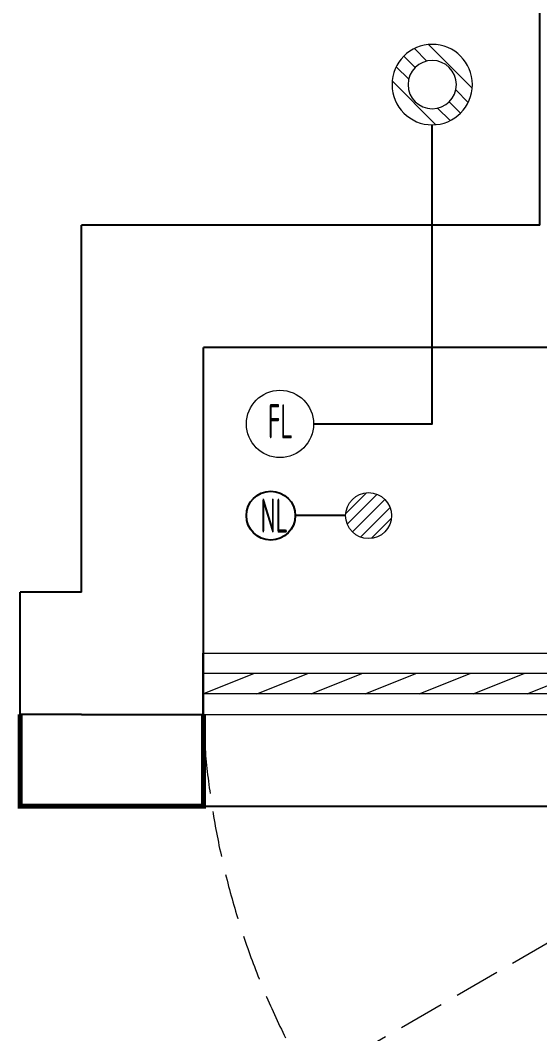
# Model space of a CAD drawing. Extents: x 3753737 to 4713801, y -857380 to 24339.
# Drawn here: x 4645799 to 4646649, y -738369 to -736711 of the extents above; entities that cross this region are included whole.
import ezdxf

# ---------------------------------------------------------------- set-up
doc = ezdxf.new("R2010")
doc.units = 0
doc.header["$LTSCALE"] = 1000
doc.header["$MEASUREMENT"] = 0
doc.linetypes.add('DASH', pattern=[0.35, 0.25, -0.1])
doc.layers.get('0').update_dxf_attribs({"linetype": 'CONTINUOUS'})
for name, color, linetype in [('!!电气', 1, 'CONTINUOUS'), ('VPIPE-凝结', 150, 'CONTINUOUS'), ('WALL', 252, 'CONTINUOUS'), ('看线', 185, 'CONTINUOUS')]:
    doc.layers.add(name, color=color, linetype=linetype)
for name, color, linetype, lineweight in [('EQUIP_地漏', 7, 'CONTINUOUS', 18), ('PUB_TEXT', 7, 'CONTINUOUS', 20), ('VPIPE-废水', 31, 'TG_F', 18), ('WINDOW', 146, 'CONTINUOUS', 20)]:
    doc.layers.add(name, color=color, linetype=linetype, lineweight=lineweight)
doc.styles.get("Standard").update_dxf_attribs({"font": 'gbenor.shx', "bigfont": 'gbcbig.shx'})
doc.styles.add('TG_LINETYPE', font='SIMPLEX', dxfattribs={"width": 0.8, "height": 3, "bigfont": 'HZTXT'})
doc.linetypes.add('TG_F', pattern='A,2,-0.3,["F",TG_LINETYPE,S=0.1,R=0,X=-0.23,Y=-0.15],0', length=2.3)

# ---------------------------------------------------------------- blocks, each defined once
blk = doc.blocks.new('$TwtSys$00000141')
at = {"color": 252}
for p, q in [((-47.1, 3.8), (-5, 45.9)), ((-47.1, 3.8), (-5, 45.9)), ((-43.6, -17.5), (17.5, 43.6)), ((-43.6, -17.5), (17.5, 43.6)), ((-33.2, -33.2), (33.2, 33.2)), ((-33.2, -33.2), (33.2, 33.2)), ((-16.2, -43.5), (43.8, 16.4)), ((-16.2, -43.5), (43.8, 16.4)), ((5.7, -46.1), (46.1, -5.7)), ((5.7, -46.1), (46.1, -5.7))]:
    blk.add_line(p, q, dxfattribs=at)
blk.add_circle((0, 0), 47, dxfattribs=at)
blk.add_circle((0, 0), 47, dxfattribs=at)
blk = doc.blocks.new('$TwtSys$00000543')
at = {"color": 252}
for p, q in [((-93.6, -8.5), (8.5, 93.6)), ((12.5, 55), (41.7, 84.2)), ((39.9, 39.9), (66.5, 66.5)), ((55, 12.5), (84.2, 41.7)), ((-8.5, -93.6), (93.6, 8.5)), ((-84.2, -41.7), (-55, -12.5)), ((-66.5, -66.5), (-39.9, -39.9)), ((-41.7, -84.2), (-12.5, -55))]:
    blk.add_line(p, q, dxfattribs=at)
for radius in [94, 56.4]:
    blk.add_circle((0, 0), radius, dxfattribs=at)
blk = doc.blocks.new('$WINLIB2D$00000039')
at = {"color": 0}
for points in [[(-0.5, 0.5), (-0.5, -0.5)], [(0.5, 0.5), (-0.5, 0.5)], [(0.5, -0.5), (0.5, 0.5)], [(-0.5, 0.1667), (0.5, 0.1667)], [(-0.3839, -0.1667), (-0.448, 0.1667)], [(-0.3159, -0.1667), (-0.38, 0.1667)], [(-0.2479, -0.1667), (-0.312, 0.1667)], [(-0.1799, -0.1667), (-0.244, 0.1667)], [(-0.1119, -0.1667), (-0.176, 0.1667)], [(-0.0439, -0.1667), (-0.108, 0.1667)], [(0.0241, -0.1667), (-0.04, 0.1667)], [(0.0921, -0.1667), (0.028, 0.1667)], [(0.16, -0.1667), (0.0959, 0.1667)], [(0.228, -0.1667), (0.1639, 0.1667)], [(0.296, -0.1667), (0.2319, 0.1667)], [(0.364, -0.1667), (0.2999, 0.1667)], [(0.432, -0.1667), (0.3679, 0.1667)], [(0.5, -0.1667), (0.4359, 0.1667)], [(-0.4519, -0.1667), (-0.5, 0.0836)], [(-0.5, -0.1667), (0.5, -0.1667)], [(0.5, -0.5), (-0.5, -0.5)]]:
    blk.add_lwpolyline(points, dxfattribs=at)
blk = doc.blocks.new('A$C1C403CBE')
at = {"color": 252, "const_width": 8}
blk.add_lwpolyline([(8350, -100), (8350, -250), (8650, -250), (8650, -100)], dxfattribs=at)
at = {"layer": 'VPIPE-凝结', "color": 252, "ltscale": 0.1}
for points in [[(8830, 375), (9024.1, 375), (9024.1, 864.2)], [(8882.4, 225), (8800, 225)]]:
    blk.add_lwpolyline(points, dxfattribs=at)
at = {"layer": 'VPIPE-凝结', "color": 252}
blk.add_circle((8760, 225), 40, dxfattribs=at)
at = {"layer": 'VPIPE-废水', "color": 252}
blk.add_circle((8775, 375), 55, dxfattribs=at)
at = {"layer": 'WALL', "color": 252}
for p, q in [((9200, 700), (9200, 1700)), ((9200, 700), (8450, 700)), ((8450, 100), (8450, 700)), ((9300, 500), (8650, 500)), ((8650, 0), (8650, 500)), ((8450, 100), (8350, 100)), ((8350, -100), (8350, 100)), ((8650, -100), (8650, 0)), ((8450, -100), (8350, -100)), ((8450, -100), (8450, -100)), ((8450, -100), (8650, -100))]:
    blk.add_line(p, q, dxfattribs=at)
at = {"layer": 'WINDOW', "color": 252, "linetype": 'DASH', "ltscale": 0.3}
blk.add_lwpolyline([(9948.1, -50), (8822.2, -700, -0.131652), (8648.1, -50)], format="xyb", dxfattribs=at)
at = {"layer": '看线', "color": 252, "ltscale": 0.5}
blk.add_lwpolyline([(8650, -250), (9950, -250)], dxfattribs=at)
at = {"layer": 'EQUIP_地漏', "color": 252, "xscale": -0.7000000000000001, "yscale": 0.7000000000000001, "zscale": 0.7}
blk.add_blockref('$TwtSys$00000543', (9024.1, 930), dxfattribs=at)
at = {"layer": 'EQUIP_地漏', "color": 252, "xscale": -0.8, "yscale": -0.8, "zscale": 0.8, "rotation": 180}
blk.add_blockref('$TwtSys$00000141', (8920, 225), dxfattribs=at)
at = {"layer": 'WINDOW', "color": 252, "xscale": 1299.999999983003, "yscale": -100, "zscale": 1299.999999983003, "rotation": 180}
blk.add_blockref('$WINLIB2D$00000039', (9299, -50), dxfattribs=at)
at = {"layer": 'PUB_TEXT', "color": 252, "width": 0.6}
for s, p in [('FL', (8755.2, 351.2)), ('NL', (8743.2, 197))]:
    blk.add_text(s, height=56, dxfattribs=at).set_placement(p)

msp = doc.modelspace()

# ---------------------------------------------------------------- block references
at = {"layer": '!!电气'}
msp.add_blockref('A$C1C403CBE', (4637448.6, -737746.5), dxfattribs=at)

doc.saveas('drawing.dxf')
